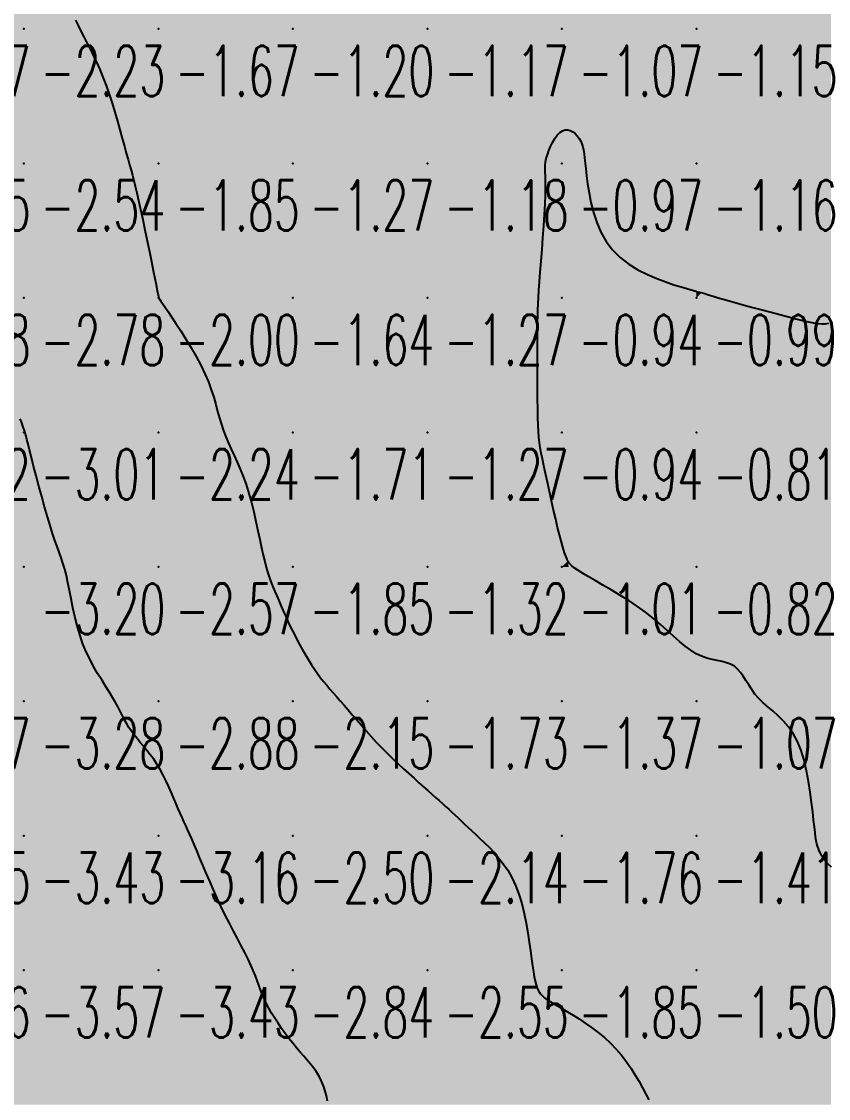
# Model space of a CAD drawing. Header units: millimetres. Extents: x 88261 to 90953, y 390274 to 392322.
# Drawn here: x 90150.1 to 90210.1, y 391707.7 to 391787.8 of the extents above; entities that cross this region are included whole.
import ezdxf
from ezdxf.enums import TextEntityAlignment as Align

# ---------------------------------------------------------------- set-up
doc = ezdxf.new("R2010")
doc.units = ezdxf.units.MM
doc.header["$LTSCALE"] = 25
for name, color, linetype in [('CN_03_00', 7, 'Continuous'), ('COTEAlt', 7, 'Continuous'), ('TN_COLORIAGE', 7, 'Continuous')]:
    doc.layers.add(name, color=color, linetype=linetype)
doc.styles.add('Simplex 1.0', font='Simplex.shx', dxfattribs={"width": 0.99, "height": 2.5})
doc.styles.get("Standard").update_dxf_attribs({"font": 'times.ttf'})

# ---------------------------------------------------------------- blocks, each defined once
blk = doc.blocks.new('COTE')
at = {"color": 0}
blk.add_point((0, 0), dxfattribs=at)
at = {"layer": 'COTEAlt'}
blk.add_attdef('ALT', text='', height=3.75, dxfattribs=at).set_placement((1.25, -1.25), align=Align.TOP_LEFT)

msp = doc.modelspace()

# ---------------------------------------------------------------- linework, layer by layer
at = {"layer": 'CN_03_00', "flags": 128}
for points, elevation in [([(90154.086, 391787.889), (90154.28, 391787.485), (90154.484, 391787.077), (90154.701, 391786.654), (90154.927, 391786.214), (90155.162, 391785.752), (90155.402, 391785.267), (90155.644, 391784.756), (90155.886, 391784.216), (90156.125, 391783.644), (90156.359, 391783.037), (90156.585, 391782.395), (90156.802, 391781.73), (90157.008, 391781.055), (90157.204, 391780.382), (90157.388, 391779.727), (90157.559, 391779.102), (90157.716, 391778.52), (90157.858, 391777.996), (90157.985, 391777.537), (90158.1, 391777.128), (90158.208, 391776.746), (90158.312, 391776.369), (90158.417, 391775.976), (90158.526, 391775.545), (90158.644, 391775.055), (90158.775, 391774.483), (90158.922, 391773.816), (90159.08, 391773.074), (90159.244, 391772.288), (90159.41, 391771.485), (90159.571, 391770.694), (90159.723, 391769.944), (90159.859, 391769.265), (90159.976, 391768.686), (90160.068, 391768.227), (90160.138, 391767.88), (90160.188, 391767.629), (90160.223, 391767.459), (90160.245, 391767.353), (90160.257, 391767.296), (90160.263, 391767.272), (90160.266, 391767.264), (90160.269, 391767.257), (90160.28, 391767.24), (90160.307, 391767.199), (90160.357, 391767.125), (90160.438, 391767.004), (90160.559, 391766.825), (90160.725, 391766.577), (90160.946, 391766.248), (90161.226, 391765.83), (90161.553, 391765.334), (90161.914, 391764.776), (90162.293, 391764.172), (90162.676, 391763.536), (90163.049, 391762.884), (90163.396, 391762.232), (90163.704, 391761.594), (90163.962, 391760.984), (90164.176, 391760.401), (90164.356, 391759.844), (90164.51, 391759.31), (90164.65, 391758.797), (90164.785, 391758.302), (90164.925, 391757.822), (90165.079, 391757.356), (90165.255, 391756.9), (90165.451, 391756.447), (90165.661, 391755.989), (90165.882, 391755.519), (90166.108, 391755.028), (90166.335, 391754.508), (90166.558, 391753.952), (90166.772, 391753.352), (90166.973, 391752.703), (90167.16, 391752.02), (90167.336, 391751.317), (90167.499, 391750.612), (90167.65, 391749.922), (90167.791, 391749.262), (90167.921, 391748.65), (90168.041, 391748.103), (90168.152, 391747.631), (90168.256, 391747.226), (90168.357, 391746.874), (90168.457, 391746.561), (90168.559, 391746.273), (90168.666, 391745.994), (90168.78, 391745.713), (90168.906, 391745.414), (90169.044, 391745.086), (90169.195, 391744.731), (90169.357, 391744.354), (90169.53, 391743.959), (90169.713, 391743.552), (90169.904, 391743.135), (90170.102, 391742.715), (90170.308, 391742.296), (90170.518, 391741.883), (90170.734, 391741.476), (90170.953, 391741.079), (90171.175, 391740.693), (90171.4, 391740.32), (90171.626, 391739.963), (90171.852, 391739.622), (90172.079, 391739.299), (90172.305, 391738.996), (90172.532, 391738.708), (90172.763, 391738.428), (90173, 391738.152), (90173.244, 391737.873), (90173.499, 391737.585), (90173.767, 391737.283), (90174.049, 391736.961), (90174.348, 391736.614), (90174.663, 391736.244), (90174.993, 391735.857), (90175.338, 391735.457), (90175.696, 391735.046), (90176.067, 391734.63), (90176.449, 391734.212), (90176.843, 391733.796), (90177.246, 391733.387), (90177.655, 391732.987), (90178.064, 391732.598), (90178.47, 391732.221), (90178.867, 391731.859), (90179.252, 391731.515), (90179.619, 391731.189), (90179.963, 391730.885), (90180.283, 391730.604), (90180.579, 391730.342), (90180.855, 391730.097), (90181.115, 391729.865), (90181.362, 391729.644), (90181.6, 391729.429), (90181.831, 391729.217), (90182.061, 391729.006), (90182.291, 391728.792), (90182.525, 391728.572), (90182.765, 391728.346), (90183.014, 391728.11), (90183.275, 391727.862), (90183.55, 391727.602), (90183.842, 391727.326), (90184.153, 391727.032), (90184.485, 391726.719), (90184.832, 391726.381), (90185.186, 391726.013), (90185.54, 391725.61), (90185.886, 391725.166), (90186.218, 391724.678), (90186.527, 391724.138), (90186.806, 391723.543), (90187.049, 391722.89), (90187.258, 391722.194), (90187.437, 391721.472), (90187.589, 391720.741), (90187.718, 391720.02), (90187.826, 391719.325), (90187.917, 391718.674), (90187.995, 391718.085), (90188.064, 391717.571), (90188.127, 391717.128), (90188.189, 391716.748), (90188.254, 391716.424), (90188.327, 391716.148), (90188.411, 391715.91), (90188.513, 391715.705), (90188.635, 391715.523), (90188.782, 391715.357), (90188.957, 391715.2), (90189.16, 391715.048), (90189.393, 391714.895), (90189.659, 391714.733), (90189.959, 391714.559), (90190.295, 391714.366), (90190.668, 391714.148), (90191.079, 391713.9), (90191.52, 391713.623), (90191.983, 391713.317), (90192.457, 391712.983), (90192.934, 391712.621), (90193.405, 391712.233), (90193.86, 391711.818), (90194.291, 391711.379), (90194.69, 391710.915), (90195.058, 391710.435), (90195.396, 391709.945), (90195.706, 391709.451), (90195.99, 391708.962), (90196.25, 391708.485), (90196.487, 391708.027), (90196.705, 391707.594)], -2), ([(90210.291, 391724.917), (90210.05, 391725.141), (90209.854, 391725.357), (90209.696, 391725.564), (90209.57, 391725.761), (90209.469, 391725.947), (90209.388, 391726.123), (90209.319, 391726.29), (90209.26, 391726.461), (90209.209, 391726.65), (90209.161, 391726.874), (90209.116, 391727.146), (90209.069, 391727.484), (90209.019, 391727.901), (90208.962, 391728.412), (90208.896, 391729.027), (90208.816, 391729.726), (90208.716, 391730.484), (90208.593, 391731.276), (90208.441, 391732.074), (90208.256, 391732.855), (90208.031, 391733.593), (90207.763, 391734.261), (90207.449, 391734.841), (90207.099, 391735.34), (90206.723, 391735.773), (90206.335, 391736.155), (90205.945, 391736.498), (90205.566, 391736.818), (90205.208, 391737.128), (90204.885, 391737.444), (90204.604, 391737.775), (90204.359, 391738.115), (90204.139, 391738.457), (90203.935, 391738.789), (90203.736, 391739.103), (90203.532, 391739.389), (90203.314, 391739.639), (90203.071, 391739.843), (90202.795, 391739.995), (90202.488, 391740.106), (90202.154, 391740.193), (90201.798, 391740.269), (90201.424, 391740.351), (90201.036, 391740.454), (90200.638, 391740.592), (90200.234, 391740.782), (90199.828, 391741.033), (90199.414, 391741.341), (90198.988, 391741.697), (90198.544, 391742.091), (90198.076, 391742.513), (90197.579, 391742.954), (90197.047, 391743.405), (90196.475, 391743.856), (90195.861, 391744.298), (90195.219, 391744.727), (90194.566, 391745.138), (90193.921, 391745.526), (90193.302, 391745.888), (90192.726, 391746.219), (90192.211, 391746.515), (90191.776, 391746.771), (90191.431, 391746.984), (90191.171, 391747.16), (90190.982, 391747.305), (90190.851, 391747.425), (90190.764, 391747.526), (90190.71, 391747.614), (90190.674, 391747.697), (90190.645, 391747.779), (90190.61, 391747.869), (90190.568, 391747.977), (90190.515, 391748.114), (90190.452, 391748.291), (90190.377, 391748.52), (90190.289, 391748.812), (90190.186, 391749.178), (90190.067, 391749.629), (90189.932, 391750.172), (90189.785, 391750.788), (90189.631, 391751.456), (90189.473, 391752.152), (90189.316, 391752.853), (90189.166, 391753.536), (90189.027, 391754.179), (90188.903, 391754.759), (90188.798, 391755.26), (90188.711, 391755.698), (90188.641, 391756.098), (90188.584, 391756.482), (90188.54, 391756.875), (90188.507, 391757.3), (90188.481, 391757.781), (90188.462, 391758.342), (90188.448, 391758.998), (90188.437, 391759.732), (90188.431, 391760.519), (90188.427, 391761.333), (90188.425, 391762.149), (90188.425, 391762.942), (90188.427, 391763.686), (90188.43, 391764.357), (90188.434, 391764.937), (90188.439, 391765.444), (90188.448, 391765.904), (90188.461, 391766.344), (90188.48, 391766.791), (90188.506, 391767.27), (90188.541, 391767.808), (90188.585, 391768.432), (90188.641, 391769.158), (90188.703, 391769.966), (90188.77, 391770.827), (90188.836, 391771.712), (90188.898, 391772.59), (90188.952, 391773.432), (90188.995, 391774.209), (90189.023, 391774.892), (90189.033, 391775.458), (90189.03, 391775.919), (90189.021, 391776.296), (90189.011, 391776.609), (90189.006, 391776.876), (90189.014, 391777.118), (90189.039, 391777.355), (90189.089, 391777.607), (90189.167, 391777.887), (90189.273, 391778.188), (90189.402, 391778.497), (90189.551, 391778.799), (90189.717, 391779.08), (90189.896, 391779.329), (90190.086, 391779.53), (90190.282, 391779.67), (90190.48, 391779.739), (90190.679, 391779.743), (90190.872, 391779.69), (90191.058, 391779.59), (90191.232, 391779.452), (90191.39, 391779.285), (90191.529, 391779.097), (90191.645, 391778.898), (90191.735, 391778.693), (90191.805, 391778.476), (90191.858, 391778.236), (90191.902, 391777.961), (90191.94, 391777.642), (90191.98, 391777.267), (90192.026, 391776.826), (90192.084, 391776.309), (90192.161, 391775.71), (90192.264, 391775.044), (90192.405, 391774.332), (90192.593, 391773.595), (90192.838, 391772.852), (90193.15, 391772.126), (90193.539, 391771.436), (90194.014, 391770.803), (90194.58, 391770.243), (90195.217, 391769.755), (90195.9, 391769.335), (90196.603, 391768.976), (90197.3, 391768.674), (90197.967, 391768.423), (90198.577, 391768.218), (90199.106, 391768.054), (90199.534, 391767.925), (90199.87, 391767.827), (90200.128, 391767.754), (90200.324, 391767.7), (90200.471, 391767.662), (90200.584, 391767.633), (90200.679, 391767.609), (90200.77, 391767.583), (90200.87, 391767.553), (90200.991, 391767.515), (90201.142, 391767.466), (90201.333, 391767.407), (90201.573, 391767.333), (90201.872, 391767.244), (90202.24, 391767.138), (90202.686, 391767.012), (90203.216, 391766.867), (90203.813, 391766.705), (90204.457, 391766.532), (90205.127, 391766.354), (90205.802, 391766.175), (90206.462, 391766.001), (90207.086, 391765.837), (90207.652, 391765.688), (90208.147, 391765.559), (90208.574, 391765.454), (90208.946, 391765.374), (90209.273, 391765.323), (90209.566, 391765.303), (90209.835, 391765.317), (90210.092, 391765.367)], -1), ([(90172.828, 391707.513), (90172.737, 391707.903), (90172.644, 391708.254), (90172.544, 391708.575), (90172.432, 391708.874), (90172.302, 391709.157), (90172.15, 391709.432), (90171.972, 391709.707), (90171.77, 391709.983), (90171.547, 391710.265), (90171.307, 391710.553), (90171.052, 391710.85), (90170.786, 391711.158), (90170.513, 391711.479), (90170.235, 391711.816), (90169.955, 391712.17), (90169.678, 391712.538), (90169.407, 391712.914), (90169.146, 391713.296), (90168.898, 391713.678), (90168.666, 391714.057), (90168.456, 391714.428), (90168.269, 391714.786), (90168.109, 391715.13), (90167.969, 391715.463), (90167.841, 391715.794), (90167.718, 391716.127), (90167.592, 391716.47), (90167.455, 391716.83), (90167.301, 391717.212), (90167.12, 391717.624), (90166.908, 391718.07), (90166.667, 391718.549), (90166.403, 391719.059), (90166.121, 391719.596), (90165.826, 391720.158), (90165.523, 391720.741), (90165.217, 391721.343), (90164.914, 391721.961), (90164.619, 391722.591), (90164.333, 391723.225), (90164.057, 391723.854), (90163.795, 391724.469), (90163.546, 391725.06), (90163.313, 391725.619), (90163.098, 391726.136), (90162.902, 391726.603), (90162.725, 391727.014), (90162.565, 391727.378), (90162.417, 391727.706), (90162.278, 391728.012), (90162.143, 391728.306), (90162.008, 391728.602), (90161.869, 391728.912), (90161.722, 391729.248), (90161.564, 391729.618), (90161.394, 391730.018), (90161.213, 391730.439), (90161.02, 391730.873), (90160.816, 391731.31), (90160.601, 391731.742), (90160.375, 391732.162), (90160.139, 391732.559), (90159.894, 391732.928), (90159.642, 391733.271), (90159.388, 391733.592), (90159.136, 391733.895), (90158.891, 391734.184), (90158.657, 391734.463), (90158.437, 391734.736), (90158.236, 391735.008), (90158.056, 391735.282), (90157.891, 391735.561), (90157.736, 391735.85), (90157.582, 391736.15), (90157.423, 391736.465), (90157.252, 391736.798), (90157.061, 391737.152), (90156.843, 391737.53), (90156.593, 391737.935), (90156.319, 391738.368), (90156.027, 391738.829), (90155.727, 391739.318), (90155.427, 391739.837), (90155.135, 391740.386), (90154.86, 391740.965), (90154.61, 391741.574), (90154.391, 391742.213), (90154.202, 391742.871), (90154.036, 391743.538), (90153.89, 391744.201), (90153.758, 391744.849), (90153.635, 391745.471), (90153.518, 391746.055), (90153.4, 391746.589), (90153.278, 391747.067), (90153.15, 391747.504), (90153.015, 391747.917), (90152.872, 391748.327), (90152.719, 391748.751), (90152.556, 391749.209), (90152.381, 391749.72), (90152.192, 391750.303), (90151.991, 391750.969), (90151.781, 391751.699), (90151.568, 391752.466), (90151.359, 391753.244), (90151.157, 391754.007), (90150.97, 391754.727), (90150.803, 391755.377), (90150.661, 391755.932), (90150.549, 391756.371), (90150.464, 391756.703), (90150.402, 391756.944), (90150.36, 391757.109), (90150.332, 391757.214), (90150.316, 391757.274), (90150.308, 391757.306), (90150.302, 391757.324), (90150.296, 391757.344), (90150.285, 391757.379), (90150.262, 391757.443), (90150.224, 391757.548), (90150.166, 391757.709), (90150.083, 391757.938), (90149.968, 391758.248)], -3)]:
    msp.add_lwpolyline(points, dxfattribs=dict(at, elevation=elevation))
at = {"layer": 'TN_COLORIAGE', "color": 111}
for points in [[(90140.249, 391787.239, -2.092), (90150.249, 391787.239, -2.092), (90150.249, 391797.239, -2.092)], [(90140.249, 391797.239, -2.092), (90140.249, 391787.239, -2.092), (90150.249, 391797.239, -2.092)], [(90150.249, 391787.239, -2), (90153.077, 391790.067, -2), (90150.249, 391797.239, -2), (90151.618, 391797.239, -2)], [(90153.077, 391790.067, -2.229), (90154.346, 391787.239, -2.229), (90150.249, 391787.239, -2.229)], [(90140.249, 391777.239, -2.229), (90150.249, 391777.239, -2.229), (90150.249, 391787.239, -2.229)], [(90140.249, 391787.239, -2.229), (90140.249, 391777.239, -2.229), (90150.249, 391787.239, -2.229)], [(90150.249, 391777.239, -2), (90156.445, 391783.436, -2), (90150.249, 391787.239, -2), (90154.346, 391787.239, -2)], [(90156.445, 391783.436, -2.539), (90158.027, 391777.239, -2.539), (90150.249, 391777.239, -2.539)], [(90140.249, 391775.23, -2.539), (90143.099, 391770.09, -2.539), (90140.249, 391777.239, -2.539), (90150.249, 391777.239, -2.539)], [(90144.757, 391767.239, -2.539), (90143.099, 391770.09, -2.539), (90150.249, 391767.239, -2.539), (90150.249, 391777.239, -2.539)], [(90150.249, 391767.239, -2), (90158.594, 391775.585, -2), (90150.249, 391777.239, -2), (90158.027, 391777.239, -2)], [(90150.249, 391767.239, -2), (90158.594, 391775.585, -2), (90160.249, 391767.239, -2), (90160.249, 391767.318, -2)], [(90144.757, 391767.239, -2.776), (90147.609, 391764.6, -2.776), (90150.249, 391767.239, -2.776)], [(90150.249, 391757.504, -2.776), (90147.609, 391764.6, -2.776), (90150.249, 391767.239, -2.776)], [(90150.249, 391757.504, -2.001), (90150.309, 391757.3, -2.001), (90150.249, 391767.239, -2.001), (90160.249, 391767.239, -2.001)], [(90150.328, 391757.239, -2.001), (90150.309, 391757.3, -2.001), (90160.249, 391757.239, -2.001), (90160.249, 391767.239, -2.001)], [(90160.266, 391767.256, -2.001), (90160.249, 391767.318, -2.001), (90160.249, 391767.239, -2.001)], [(90160.266, 391767.256, -2.001), (90160.283, 391767.239, -2.001), (90160.249, 391767.239, -2.001)], [(90160.249, 391757.239, -2), (90164.281, 391761.272, -2), (90160.249, 391767.239, -2), (90160.283, 391767.239, -2)], [(90164.281, 391761.272, -2.241), (90164.819, 391757.239, -2.241), (90160.249, 391757.239, -2.241)], [(90150.328, 391757.239, -2.241), (90152.344, 391749.334, -2.241), (90160.249, 391757.239, -2.241)], [(90153.451, 391747.239, -2.241), (90152.344, 391749.334, -2.241), (90160.249, 391747.239, -2.241), (90160.249, 391757.239, -2.241)], [(90160.249, 391747.239, -2), (90166.917, 391753.908, -2), (90160.249, 391757.239, -2), (90164.819, 391757.239, -2)], [(90166.917, 391753.908, -2.573), (90168.142, 391747.239, -2.573), (90160.249, 391747.239, -2.573)], [(90153.451, 391747.239, -2.573), (90154.251, 391741.241, -2.573), (90160.249, 391747.239, -2.573)], [(90157.204, 391737.239, -2.573), (90154.251, 391741.241, -2.573), (90160.249, 391737.239, -2.573), (90160.249, 391747.239, -2.573)], [(90160.249, 391737.239, -2), (90168.761, 391745.752, -2), (90160.249, 391747.239, -2), (90168.142, 391747.239, -2)], [(90160.249, 391737.239, -2), (90168.761, 391745.752, -2), (90170.249, 391737.239, -2), (90170.249, 391742.237, -2)], [(90172.089, 391739.08, -2.153), (90170.249, 391742.237, -2.153), (90170.249, 391737.239, -2.153)], [(90172.089, 391739.08, -2.153), (90173.868, 391737.239, -2.153), (90170.249, 391737.239, -2.153)], [(90157.204, 391737.239, -2.875), (90157.99, 391734.981, -2.875), (90160.249, 391737.239, -2.875)], [(90160.249, 391732.883, -2.875), (90157.99, 391734.981, -2.875), (90160.249, 391737.239, -2.875)], [(90160.249, 391732.883, -2.153), (90161.851, 391728.841, -2.153), (90160.249, 391737.239, -2.153), (90170.249, 391737.239, -2.153)], [(90162.682, 391727.239, -2.153), (90161.851, 391728.841, -2.153), (90170.249, 391727.239, -2.153), (90170.249, 391737.239, -2.153)], [(90170.249, 391727.239, -2), (90176.735, 391733.726, -2), (90170.249, 391737.239, -2), (90173.868, 391737.239, -2)], [(90170.249, 391727.239, -2), (90176.735, 391733.726, -2), (90180.249, 391727.239, -2), (90180.249, 391730.636, -2)], [(90182.05, 391729.04, -2.139), (90180.249, 391730.636, -2.139), (90180.249, 391727.239, -2.139)], [(90182.05, 391729.04, -2.139), (90183.917, 391727.239, -2.139), (90180.249, 391727.239, -2.139)], [(90162.682, 391727.239, -2.497), (90164.831, 391721.822, -2.497), (90170.249, 391727.239, -2.497)], [(90167.479, 391717.239, -2.497), (90164.831, 391721.822, -2.497), (90170.249, 391717.239, -2.497), (90170.249, 391727.239, -2.497)], [(90170.249, 391727.239, -2.139), (90170.249, 391717.239, -2.139), (90180.249, 391727.239, -2.139)], [(90170.249, 391717.239, -2.139), (90180.249, 391717.239, -2.139), (90180.249, 391727.239, -2.139)], [(90180.249, 391717.239, -2), (90187.204, 391724.195, -2), (90180.249, 391727.239, -2), (90183.917, 391727.239, -2)], [(90187.204, 391724.195, -2.547), (90188.101, 391717.239, -2.547), (90180.249, 391717.239, -2.547)], [(90167.479, 391717.239, -2.837), (90167.972, 391714.963, -2.837), (90170.249, 391717.239, -2.837)], [(90170.249, 391711.626, -2.837), (90167.972, 391714.963, -2.837), (90170.249, 391717.239, -2.837)], [(90170.249, 391711.626, -2.547), (90172.441, 391709.432, -2.547), (90170.249, 391717.239, -2.547), (90180.249, 391717.239, -2.547)], [(90172.886, 391707.239, -2.547), (90172.441, 391709.432, -2.547), (90180.249, 391707.239, -2.547), (90180.249, 391717.239, -2.547)], [(90180.249, 391707.239, -2), (90188.365, 391715.356, -2), (90180.249, 391717.239, -2), (90188.101, 391717.239, -2)], [(90180.249, 391707.239, -2), (90188.365, 391715.356, -2), (90190.249, 391707.239, -2), (90190.249, 391714.473, -2)], [(90194.649, 391711.64, -2.391), (90190.249, 391714.473, -2.391), (90190.249, 391707.239, -2.391)], [(90194.649, 391711.64, -2.391), (90196.901, 391707.239, -2.391), (90190.249, 391707.239, -2.391)]]:
    msp.add_solid(points, dxfattribs=at)
at = {"layer": 'TN_COLORIAGE', "color": 101}
for points in [[(90154.346, 391787.239, -1.418), (90153.077, 391790.067, -1.418), (90160.249, 391787.239, -1.418), (90160.249, 391797.239, -1.418)], [(90160.249, 391787.239, -1.147), (90170.249, 391787.239, -1.147), (90170.249, 391797.239, -1.147)], [(90160.249, 391797.239, -1.147), (90160.249, 391787.239, -1.147), (90170.249, 391797.239, -1.147)], [(90170.249, 391787.239, -1.16), (90180.249, 391787.239, -1.16), (90180.249, 391797.239, -1.16)], [(90170.249, 391797.239, -1.16), (90170.249, 391787.239, -1.16), (90180.249, 391797.239, -1.16)], [(90180.249, 391787.239, -1.136), (90190.249, 391787.239, -1.136), (90190.249, 391797.239, -1.136)], [(90180.249, 391797.239, -1.136), (90180.249, 391787.239, -1.136), (90190.249, 391797.239, -1.136)], [(90190.249, 391787.239, -1.186), (90200.249, 391787.239, -1.186), (90200.249, 391797.239, -1.186)], [(90190.249, 391797.239, -1.186), (90190.249, 391787.239, -1.186), (90200.249, 391797.239, -1.186)], [(90200.249, 391797.239, -1), (90207.163, 391797.239, -1), (90200.249, 391787.239, -1), (90206.736, 391793.726, -1)], [(90200.249, 391787.239, -1), (90206.736, 391793.726, -1), (90210.249, 391787.239, -1), (90210.249, 391792.001, -1)], [(90154.346, 391787.239, -1.669), (90156.445, 391783.436, -1.669), (90160.249, 391787.239, -1.669)], [(90158.027, 391777.239, -1.669), (90156.445, 391783.436, -1.669), (90160.249, 391777.239, -1.669), (90160.249, 391787.239, -1.669)], [(90160.249, 391777.239, -1.203), (90170.249, 391777.239, -1.203), (90170.249, 391787.239, -1.203)], [(90160.249, 391787.239, -1.203), (90160.249, 391777.239, -1.203), (90170.249, 391787.239, -1.203)], [(90170.249, 391777.239, -1.169), (90180.249, 391777.239, -1.169), (90180.249, 391787.239, -1.169)], [(90170.249, 391787.239, -1.169), (90170.249, 391777.239, -1.169), (90180.249, 391787.239, -1.169)], [(90180.249, 391787.239, -1.065), (90180.249, 391777.239, -1.065), (90190.249, 391787.239, -1.065)], [(90180.249, 391777.239, -1), (90188.764, 391777.239, -1), (90190.249, 391787.239, -1), (90190.249, 391780.465, -1)], [(90200.249, 391787.239, -1), (90191.93, 391778.921, -1), (90190.249, 391787.239, -1), (90190.249, 391780.465, -1)], [(90200.249, 391777.239, -1), (90191.898, 391777.239, -1), (90200.249, 391787.239, -1), (90191.93, 391778.921, -1)], [(90200.249, 391787.239, -1.076), (90200.249, 391777.239, -1.076), (90210.249, 391787.239, -1.076)], [(90200.249, 391777.239, -1.076), (90210.249, 391777.239, -1.076), (90210.249, 391787.239, -1.076)], [(90158.027, 391777.239, -1.846), (90158.594, 391775.585, -1.846), (90160.249, 391777.239, -1.846)], [(90160.249, 391767.318, -1.846), (90158.594, 391775.585, -1.846), (90160.249, 391777.239, -1.846)], [(90160.249, 391767.318, -1.27), (90160.266, 391767.256, -1.27), (90160.249, 391777.239, -1.27), (90170.249, 391777.239, -1.27)], [(90160.283, 391767.239, -1.27), (90160.266, 391767.256, -1.27), (90170.249, 391767.239, -1.27), (90170.249, 391777.239, -1.27)], [(90170.249, 391777.239, -1.178), (90170.249, 391767.239, -1.178), (90180.249, 391777.239, -1.178)], [(90170.249, 391767.239, -1.178), (90180.249, 391767.239, -1.178), (90180.249, 391777.239, -1.178)], [(90180.249, 391767.239, -1), (90189.227, 391776.218, -1), (90180.249, 391777.239, -1), (90188.764, 391777.239, -1)], [(90192.985, 391769.976, -1.157), (90191.898, 391777.239, -1.157), (90200.249, 391777.239, -1.157)], [(90192.985, 391769.976, -1.157), (90200.249, 391767.676, -1.157), (90200.249, 391777.239, -1.157)], [(90210.249, 391777.239, -1), (90200.656, 391767.646, -1), (90200.249, 391777.239, -1), (90200.249, 391767.676, -1)], [(90210.249, 391777.239, -1), (90200.656, 391767.646, -1), (90210.249, 391767.239, -1), (90201.746, 391767.239, -1)], [(90188.465, 391767.239, -1.273), (90189.227, 391776.218, -1.273), (90180.249, 391767.239, -1.273)], [(90160.283, 391767.239, -1.643), (90164.281, 391761.272, -1.643), (90170.249, 391767.239, -1.643)], [(90164.819, 391757.239, -1.643), (90164.281, 391761.272, -1.643), (90170.249, 391757.239, -1.643), (90170.249, 391767.239, -1.643)], [(90170.249, 391757.239, -1.273), (90180.249, 391757.239, -1.273), (90180.249, 391767.239, -1.273)], [(90170.249, 391767.239, -1.273), (90170.249, 391757.239, -1.273), (90180.249, 391767.239, -1.273)], [(90180.249, 391767.239, -1), (90188.465, 391767.239, -1), (90180.249, 391757.239, -1), (90188.425, 391765.416, -1)], [(90208.48, 391765.47, -1.041), (90201.746, 391767.239, -1.041), (90210.249, 391767.239, -1.041)], [(90208.48, 391765.47, -1.041), (90210.249, 391765.008, -1.041), (90210.249, 391767.239, -1.041)], [(90188.415, 391757.239, -1.265), (90188.425, 391765.416, -1.265), (90180.249, 391757.239, -1.265)], [(90164.819, 391757.239, -1.714), (90166.917, 391753.908, -1.714), (90170.249, 391757.239, -1.714)], [(90168.142, 391747.239, -1.714), (90166.917, 391753.908, -1.714), (90170.249, 391747.239, -1.714), (90170.249, 391757.239, -1.714)], [(90170.249, 391757.239, -1.265), (90170.249, 391747.239, -1.265), (90180.249, 391757.239, -1.265)], [(90170.249, 391747.239, -1.265), (90180.249, 391747.239, -1.265), (90180.249, 391757.239, -1.265)], [(90180.249, 391747.239, -1), (90188.688, 391755.679, -1), (90180.249, 391757.239, -1), (90188.415, 391757.239, -1)], [(90180.249, 391747.239, -1), (90188.688, 391755.679, -1), (90190.249, 391747.239, -1), (90190.249, 391748.597, -1)], [(90190.72, 391747.71, -1.009), (90190.249, 391748.597, -1.009), (90190.249, 391747.239, -1.009)], [(90190.72, 391747.71, -1.009), (90190.742, 391747.239, -1.009), (90190.249, 391747.239, -1.009)], [(90168.142, 391747.239, -1.847), (90168.761, 391745.752, -1.847), (90170.249, 391747.239, -1.847)], [(90170.249, 391742.237, -1.847), (90168.761, 391745.752, -1.847), (90170.249, 391747.239, -1.847)], [(90170.249, 391742.237, -1.322), (90172.089, 391739.08, -1.322), (90170.249, 391747.239, -1.322), (90180.249, 391747.239, -1.322)], [(90173.868, 391737.239, -1.322), (90172.089, 391739.08, -1.322), (90180.249, 391737.239, -1.322), (90180.249, 391747.239, -1.322)], [(90180.249, 391747.239, -1.009), (90180.249, 391737.239, -1.009), (90190.249, 391747.239, -1.009)], [(90180.249, 391737.239, -1.009), (90190.249, 391737.239, -1.009), (90190.249, 391747.239, -1.009)], [(90190.249, 391737.239, -1), (90196.965, 391743.955, -1), (90190.249, 391747.239, -1), (90190.742, 391747.239, -1)], [(90190.249, 391737.239, -1), (90196.965, 391743.955, -1), (90200.249, 391737.239, -1), (90200.249, 391740.075, -1)], [(90200.249, 391740.075, -1.071), (90203.445, 391740.435, -1.071), (90200.249, 391737.239, -1.071)], [(90203.445, 391740.435, -1.071), (90204.396, 391737.239, -1.071), (90200.249, 391737.239, -1.071)], [(90173.868, 391737.239, -1.731), (90176.735, 391733.726, -1.731), (90180.249, 391737.239, -1.731)], [(90180.249, 391730.636, -1.731), (90176.735, 391733.726, -1.731), (90180.249, 391737.239, -1.731)], [(90180.249, 391730.636, -1.369), (90182.05, 391729.04, -1.369), (90180.249, 391737.239, -1.369), (90190.249, 391737.239, -1.369)], [(90183.917, 391727.239, -1.369), (90182.05, 391729.04, -1.369), (90190.249, 391727.239, -1.369), (90190.249, 391737.239, -1.369)], [(90190.249, 391737.239, -1.071), (90190.249, 391727.239, -1.071), (90200.249, 391737.239, -1.071)], [(90190.249, 391727.239, -1.071), (90200.249, 391727.239, -1.071), (90200.249, 391737.239, -1.071)], [(90200.249, 391727.239, -1), (90208.281, 391735.271, -1), (90200.249, 391737.239, -1), (90204.396, 391737.239, -1)], [(90208.281, 391735.271, -1.411), (90209.06, 391727.239, -1.411), (90200.249, 391727.239, -1.411)], [(90183.917, 391727.239, -1.761), (90187.204, 391724.195, -1.761), (90190.249, 391727.239, -1.761)], [(90188.101, 391717.239, -1.761), (90187.204, 391724.195, -1.761), (90190.249, 391717.239, -1.761), (90190.249, 391727.239, -1.761)], [(90190.249, 391727.239, -1.411), (90190.249, 391717.239, -1.411), (90200.249, 391727.239, -1.411)], [(90190.249, 391717.239, -1.411), (90200.249, 391717.239, -1.411), (90200.249, 391727.239, -1.411)], [(90200.249, 391717.239, -1), (90209.254, 391726.245, -1), (90200.249, 391727.239, -1), (90209.06, 391727.239, -1)], [(90200.249, 391717.239, -1), (90209.254, 391726.245, -1), (90210.249, 391717.239, -1), (90210.249, 391724.519, -1)], [(90188.101, 391717.239, -1.85), (90188.365, 391715.356, -1.85), (90190.249, 391717.239, -1.85)], [(90190.249, 391714.473, -1.85), (90188.365, 391715.356, -1.85), (90190.249, 391717.239, -1.85)], [(90190.249, 391714.473, -1.502), (90194.649, 391711.64, -1.502), (90190.249, 391717.239, -1.502), (90200.249, 391717.239, -1.502)], [(90196.901, 391707.239, -1.502), (90194.649, 391711.64, -1.502), (90200.249, 391707.239, -1.502), (90200.249, 391717.239, -1.502)], [(90200.249, 391707.239, -1.148), (90210.249, 391707.239, -1.148), (90210.249, 391717.239, -1.148)], [(90200.249, 391717.239, -1.148), (90200.249, 391707.239, -1.148), (90210.249, 391717.239, -1.148)]]:
    msp.add_solid(points, dxfattribs=at)
at = {"layer": 'TN_COLORIAGE', "color": 91}
for points in [[(90190.249, 391780.465, -0.969), (90188.764, 391777.239, -0.969), (90190.249, 391777.239, -0.969)], [(90190.249, 391780.465, -0.969), (90191.93, 391778.921, -0.969), (90190.249, 391777.239, -0.969)], [(90191.93, 391778.921, -0.969), (90191.898, 391777.239, -0.969), (90190.249, 391777.239, -0.969)], [(90189.227, 391776.218, -0.941), (90188.465, 391767.239, -0.941), (90190.249, 391777.239, -0.941), (90190.249, 391767.239, -0.941)], [(90188.764, 391777.239, -0.969), (90189.227, 391776.218, -0.969), (90190.249, 391777.239, -0.969)], [(90191.898, 391777.239, -0.941), (90192.985, 391769.976, -0.941), (90190.249, 391777.239, -0.941), (90190.249, 391767.239, -0.941)], [(90200.249, 391767.676, -0.941), (90192.985, 391769.976, -0.941), (90200.249, 391767.239, -0.941), (90190.249, 391767.239, -0.941)], [(90200.249, 391767.676, -0.993), (90200.656, 391767.646, -0.993), (90200.249, 391767.239, -0.993)], [(90188.425, 391765.416, -0.94), (90188.415, 391757.239, -0.94), (90190.249, 391767.239, -0.94), (90190.249, 391757.239, -0.94)], [(90188.425, 391765.416, -0.941), (90188.465, 391767.239, -0.941), (90190.249, 391767.239, -0.941)], [(90190.249, 391767.239, -0.993), (90190.249, 391757.239, -0.993), (90200.249, 391767.239, -0.993)], [(90190.249, 391757.239, -0.993), (90200.249, 391757.239, -0.993), (90200.249, 391767.239, -0.993)], [(90201.746, 391767.239, -0.993), (90200.656, 391767.646, -0.993), (90200.249, 391767.239, -0.993)], [(90201.746, 391767.239, -0.811), (90208.48, 391765.47, -0.811), (90200.249, 391767.239, -0.811), (90200.249, 391757.239, -0.811)], [(90210.249, 391765.008, -0.811), (90208.48, 391765.47, -0.811), (90210.249, 391757.239, -0.811), (90200.249, 391757.239, -0.811)], [(90188.415, 391757.239, -0.94), (90188.688, 391755.679, -0.94), (90190.249, 391757.239, -0.94)], [(90190.249, 391748.597, -0.94), (90188.688, 391755.679, -0.94), (90190.249, 391757.239, -0.94)], [(90190.249, 391748.597, -0.811), (90190.72, 391747.71, -0.811), (90190.249, 391757.239, -0.811), (90200.249, 391757.239, -0.811)], [(90190.742, 391747.239, -0.811), (90190.72, 391747.71, -0.811), (90200.249, 391747.239, -0.811), (90200.249, 391757.239, -0.811)], [(90200.249, 391757.239, -0.858), (90200.249, 391747.239, -0.858), (90210.249, 391757.239, -0.858)], [(90200.249, 391747.239, -0.858), (90210.249, 391747.239, -0.858), (90210.249, 391757.239, -0.858)], [(90190.742, 391747.239, -0.82), (90196.965, 391743.955, -0.82), (90200.249, 391747.239, -0.82)], [(90200.249, 391740.075, -0.82), (90196.965, 391743.955, -0.82), (90200.249, 391747.239, -0.82)], [(90203.445, 391740.435, -0.82), (90200.249, 391740.075, -0.82), (90210.249, 391747.239, -0.82), (90200.249, 391747.239, -0.82)], [(90204.396, 391737.239, -0.848), (90203.445, 391740.435, -0.848), (90210.249, 391737.239, -0.848), (90210.249, 391747.239, -0.848)], [(90204.396, 391737.239, -0.899), (90208.281, 391735.271, -0.899), (90210.249, 391737.239, -0.899)], [(90209.06, 391727.239, -0.899), (90208.281, 391735.271, -0.899), (90210.249, 391727.239, -0.899), (90210.249, 391737.239, -0.899)], [(90209.06, 391727.239, -0.945), (90209.254, 391726.245, -0.945), (90210.249, 391727.239, -0.945)], [(90210.249, 391724.519, -0.945), (90209.254, 391726.245, -0.945), (90210.249, 391727.239, -0.945)]]:
    msp.add_solid(points, dxfattribs=at)
at = {"layer": 'TN_COLORIAGE', "color": 121}
for points in [[(90140.249, 391757.239, -3), (90147.609, 391764.6, -3), (90150.249, 391757.239, -3), (90150.249, 391757.504, -3)], [(90150.309, 391757.3, -3.006), (90150.249, 391757.504, -3.006), (90150.249, 391757.239, -3.006)], [(90150.309, 391757.3, -3.006), (90150.328, 391757.239, -3.006), (90150.249, 391757.239, -3.006)], [(90140.249, 391757.239, -3.006), (90140.249, 391747.239, -3.006), (90150.249, 391757.239, -3.006)], [(90140.249, 391747.239, -3.006), (90150.249, 391747.239, -3.006), (90150.249, 391757.239, -3.006)], [(90150.249, 391747.239, -3), (90152.344, 391749.334, -3), (90150.249, 391757.239, -3), (90150.328, 391757.239, -3)], [(90152.344, 391749.334, -3.201), (90153.451, 391747.239, -3.201), (90150.249, 391747.239, -3.201)], [(90140.249, 391747.239, -3.201), (90140.249, 391737.239, -3.201), (90150.249, 391747.239, -3.201)], [(90140.249, 391737.239, -3.201), (90150.249, 391737.239, -3.201), (90150.249, 391747.239, -3.201)], [(90150.249, 391737.239, -3), (90154.251, 391741.241, -3), (90150.249, 391747.239, -3), (90153.451, 391747.239, -3)], [(90154.251, 391741.241, -3.285), (90157.204, 391737.239, -3.285), (90150.249, 391737.239, -3.285)], [(90140.249, 391737.239, -3.285), (90140.249, 391727.239, -3.285), (90150.249, 391737.239, -3.285)], [(90140.249, 391727.239, -3.285), (90150.249, 391727.239, -3.285), (90150.249, 391737.239, -3.285)], [(90150.249, 391727.239, -3), (90157.99, 391734.981, -3), (90150.249, 391737.239, -3), (90157.204, 391737.239, -3)], [(90150.249, 391727.239, -3), (90157.99, 391734.981, -3), (90160.249, 391727.239, -3), (90160.249, 391732.883, -3)], [(90161.851, 391728.841, -3.162), (90160.249, 391732.883, -3.162), (90160.249, 391727.239, -3.162)], [(90161.851, 391728.841, -3.162), (90162.682, 391727.239, -3.162), (90160.249, 391727.239, -3.162)], [(90140.249, 391727.239, -3.427), (90140.249, 391717.239, -3.427), (90150.249, 391727.239, -3.427)], [(90140.249, 391717.239, -3.427), (90150.249, 391717.239, -3.427), (90150.249, 391727.239, -3.427)], [(90150.249, 391727.239, -3.162), (90150.249, 391717.239, -3.162), (90160.249, 391727.239, -3.162)], [(90150.249, 391717.239, -3.162), (90160.249, 391717.239, -3.162), (90160.249, 391727.239, -3.162)], [(90160.249, 391717.239, -3), (90164.831, 391721.822, -3), (90160.249, 391727.239, -3), (90162.682, 391727.239, -3)], [(90164.831, 391721.822, -3.425), (90167.479, 391717.239, -3.425), (90160.249, 391717.239, -3.425)], [(90150.249, 391717.239, -3), (90141.183, 391708.174, -3), (90140.249, 391717.239, -3), (90140.249, 391708.636, -3)], [(90150.249, 391717.239, -3), (90141.183, 391708.174, -3), (90150.249, 391707.239, -3), (90141.227, 391707.239, -3)], [(90150.249, 391717.239, -3.425), (90150.249, 391707.239, -3.425), (90160.249, 391717.239, -3.425)], [(90150.249, 391707.239, -3.425), (90160.249, 391707.239, -3.425), (90160.249, 391717.239, -3.425)], [(90160.249, 391707.239, -3), (90167.972, 391714.963, -3), (90160.249, 391717.239, -3), (90167.479, 391717.239, -3)], [(90160.249, 391707.239, -3), (90167.972, 391714.963, -3), (90170.249, 391707.239, -3), (90170.249, 391711.626, -3)], [(90172.441, 391709.432, -3.127), (90170.249, 391711.626, -3.127), (90170.249, 391707.239, -3.127)], [(90172.441, 391709.432, -3.127), (90172.886, 391707.239, -3.127), (90170.249, 391707.239, -3.127)]]:
    msp.add_solid(points, dxfattribs=at)

# ---------------------------------------------------------------- block references
at = {"layer": 'COTEAlt'}
ref = msp.add_blockref('COTE', (90140.249, 391787.239), dxfattribs=at)
ref.add_attrib('ALT', '-2.67', dxfattribs={"height": 3.75, "style": 'Simplex 1.0', "width": 0.6}).set_placement((90141.499, 391785.989), align=Align.TOP_LEFT)
ref = msp.add_blockref('COTE', (90150.249, 391787.239), dxfattribs=at)
ref.add_attrib('ALT', '-2.23', dxfattribs={"height": 3.75, "style": 'Simplex 1.0', "width": 0.6}).set_placement((90151.499, 391785.989), align=Align.TOP_LEFT)
ref = msp.add_blockref('COTE', (90160.249, 391787.239), dxfattribs=at)
ref.add_attrib('ALT', '-1.67', dxfattribs={"height": 3.75, "style": 'Simplex 1.0', "width": 0.6}).set_placement((90161.499, 391785.989), align=Align.TOP_LEFT)
ref = msp.add_blockref('COTE', (90170.249, 391787.239), dxfattribs=at)
ref.add_attrib('ALT', '-1.20', dxfattribs={"height": 3.75, "style": 'Simplex 1.0', "width": 0.6}).set_placement((90171.499, 391785.989), align=Align.TOP_LEFT)
ref = msp.add_blockref('COTE', (90180.249, 391787.239), dxfattribs=at)
ref.add_attrib('ALT', '-1.17', dxfattribs={"height": 3.75, "style": 'Simplex 1.0', "width": 0.6}).set_placement((90181.499, 391785.989), align=Align.TOP_LEFT)
ref = msp.add_blockref('COTE', (90190.249, 391787.239), dxfattribs=at)
ref.add_attrib('ALT', '-1.07', dxfattribs={"height": 3.75, "style": 'Simplex 1.0', "width": 0.6}).set_placement((90191.499, 391785.989), align=Align.TOP_LEFT)
ref = msp.add_blockref('COTE', (90200.249, 391787.239), dxfattribs=at)
ref.add_attrib('ALT', '-1.15', dxfattribs={"height": 3.75, "style": 'Simplex 1.0', "width": 0.6}).set_placement((90201.499, 391785.989), align=Align.TOP_LEFT)
ref = msp.add_blockref('COTE', (90140.249, 391777.239), dxfattribs=at)
ref.add_attrib('ALT', '-2.95', dxfattribs={"height": 3.75, "style": 'Simplex 1.0', "width": 0.6}).set_placement((90141.499, 391775.989), align=Align.TOP_LEFT)
ref = msp.add_blockref('COTE', (90150.249, 391777.239), dxfattribs=at)
ref.add_attrib('ALT', '-2.54', dxfattribs={"height": 3.75, "style": 'Simplex 1.0', "width": 0.6}).set_placement((90151.499, 391775.989), align=Align.TOP_LEFT)
ref = msp.add_blockref('COTE', (90160.249, 391777.239), dxfattribs=at)
ref.add_attrib('ALT', '-1.85', dxfattribs={"height": 3.75, "style": 'Simplex 1.0', "width": 0.6}).set_placement((90161.499, 391775.989), align=Align.TOP_LEFT)
ref = msp.add_blockref('COTE', (90170.249, 391777.239), dxfattribs=at)
ref.add_attrib('ALT', '-1.27', dxfattribs={"height": 3.75, "style": 'Simplex 1.0', "width": 0.6}).set_placement((90171.499, 391775.989), align=Align.TOP_LEFT)
ref = msp.add_blockref('COTE', (90180.249, 391777.239), dxfattribs=at)
ref.add_attrib('ALT', '-1.18', dxfattribs={"height": 3.75, "style": 'Simplex 1.0', "width": 0.6}).set_placement((90181.499, 391775.989), align=Align.TOP_LEFT)
ref = msp.add_blockref('COTE', (90190.249, 391777.239), dxfattribs=at)
ref.add_attrib('ALT', '-0.97', dxfattribs={"height": 3.75, "style": 'Simplex 1.0', "width": 0.6}).set_placement((90191.499, 391775.989), align=Align.TOP_LEFT)
ref = msp.add_blockref('COTE', (90200.249, 391777.239), dxfattribs=at)
ref.add_attrib('ALT', '-1.16', dxfattribs={"height": 3.75, "style": 'Simplex 1.0', "width": 0.6}).set_placement((90201.499, 391775.989), align=Align.TOP_LEFT)
ref = msp.add_blockref('COTE', (90140.249, 391767.239), dxfattribs=at)
ref.add_attrib('ALT', '-3.18', dxfattribs={"height": 3.75, "style": 'Simplex 1.0', "width": 0.6}).set_placement((90141.499, 391765.989), align=Align.TOP_LEFT)
ref = msp.add_blockref('COTE', (90150.249, 391767.239), dxfattribs=at)
ref.add_attrib('ALT', '-2.78', dxfattribs={"height": 3.75, "style": 'Simplex 1.0', "width": 0.6}).set_placement((90151.499, 391765.989), align=Align.TOP_LEFT)
ref = msp.add_blockref('COTE', (90160.249, 391767.239), dxfattribs=at)
ref.add_attrib('ALT', '-2.00', dxfattribs={"height": 3.75, "style": 'Simplex 1.0', "width": 0.6}).set_placement((90161.499, 391765.989), align=Align.TOP_LEFT)
ref = msp.add_blockref('COTE', (90170.249, 391767.239), dxfattribs=at)
ref.add_attrib('ALT', '-1.64', dxfattribs={"height": 3.75, "style": 'Simplex 1.0', "width": 0.6}).set_placement((90171.499, 391765.989), align=Align.TOP_LEFT)
ref = msp.add_blockref('COTE', (90180.249, 391767.239), dxfattribs=at)
ref.add_attrib('ALT', '-1.27', dxfattribs={"height": 3.75, "style": 'Simplex 1.0', "width": 0.6}).set_placement((90181.499, 391765.989), align=Align.TOP_LEFT)
ref = msp.add_blockref('COTE', (90190.249, 391767.239), dxfattribs=at)
ref.add_attrib('ALT', '-0.94', dxfattribs={"height": 3.75, "style": 'Simplex 1.0', "width": 0.6}).set_placement((90191.499, 391765.989), align=Align.TOP_LEFT)
ref = msp.add_blockref('COTE', (90200.249, 391767.239), dxfattribs=at)
ref.add_attrib('ALT', '-0.99', dxfattribs={"height": 3.75, "style": 'Simplex 1.0', "width": 0.6}).set_placement((90201.499, 391765.989), align=Align.TOP_LEFT)
ref = msp.add_blockref('COTE', (90140.249, 391757.239), dxfattribs=at)
ref.add_attrib('ALT', '-3.62', dxfattribs={"height": 3.75, "style": 'Simplex 1.0', "width": 0.6}).set_placement((90141.499, 391755.989), align=Align.TOP_LEFT)
ref = msp.add_blockref('COTE', (90150.249, 391757.239), dxfattribs=at)
ref.add_attrib('ALT', '-3.01', dxfattribs={"height": 3.75, "style": 'Simplex 1.0', "width": 0.6}).set_placement((90151.499, 391755.989), align=Align.TOP_LEFT)
ref = msp.add_blockref('COTE', (90160.249, 391757.239), dxfattribs=at)
ref.add_attrib('ALT', '-2.24', dxfattribs={"height": 3.75, "style": 'Simplex 1.0', "width": 0.6}).set_placement((90161.499, 391755.989), align=Align.TOP_LEFT)
ref = msp.add_blockref('COTE', (90170.249, 391757.239), dxfattribs=at)
ref.add_attrib('ALT', '-1.71', dxfattribs={"height": 3.75, "style": 'Simplex 1.0', "width": 0.6}).set_placement((90171.499, 391755.989), align=Align.TOP_LEFT)
ref = msp.add_blockref('COTE', (90180.249, 391757.239), dxfattribs=at)
ref.add_attrib('ALT', '-1.27', dxfattribs={"height": 3.75, "style": 'Simplex 1.0', "width": 0.6}).set_placement((90181.499, 391755.989), align=Align.TOP_LEFT)
ref = msp.add_blockref('COTE', (90190.249, 391757.239), dxfattribs=at)
ref.add_attrib('ALT', '-0.94', dxfattribs={"height": 3.75, "style": 'Simplex 1.0', "width": 0.6}).set_placement((90191.499, 391755.989), align=Align.TOP_LEFT)
ref = msp.add_blockref('COTE', (90200.249, 391757.239), dxfattribs=at)
ref.add_attrib('ALT', '-0.81', dxfattribs={"height": 3.75, "style": 'Simplex 1.0', "width": 0.6}).set_placement((90201.499, 391755.989), align=Align.TOP_LEFT)
ref = msp.add_blockref('COTE', (90150.249, 391747.239), dxfattribs=at)
ref.add_attrib('ALT', '-3.20', dxfattribs={"height": 3.75, "style": 'Simplex 1.0', "width": 0.6}).set_placement((90151.499, 391745.989), align=Align.TOP_LEFT)
ref = msp.add_blockref('COTE', (90160.249, 391747.239), dxfattribs=at)
ref.add_attrib('ALT', '-2.57', dxfattribs={"height": 3.75, "style": 'Simplex 1.0', "width": 0.6}).set_placement((90161.499, 391745.989), align=Align.TOP_LEFT)
ref = msp.add_blockref('COTE', (90170.249, 391747.239), dxfattribs=at)
ref.add_attrib('ALT', '-1.85', dxfattribs={"height": 3.75, "style": 'Simplex 1.0', "width": 0.6}).set_placement((90171.499, 391745.989), align=Align.TOP_LEFT)
ref = msp.add_blockref('COTE', (90180.249, 391747.239), dxfattribs=at)
ref.add_attrib('ALT', '-1.32', dxfattribs={"height": 3.75, "style": 'Simplex 1.0', "width": 0.6}).set_placement((90181.499, 391745.989), align=Align.TOP_LEFT)
ref = msp.add_blockref('COTE', (90190.249, 391747.239), dxfattribs=at)
ref.add_attrib('ALT', '-1.01', dxfattribs={"height": 3.75, "style": 'Simplex 1.0', "width": 0.6}).set_placement((90191.499, 391745.989), align=Align.TOP_LEFT)
ref = msp.add_blockref('COTE', (90200.249, 391747.239), dxfattribs=at)
ref.add_attrib('ALT', '-0.82', dxfattribs={"height": 3.75, "style": 'Simplex 1.0', "width": 0.6}).set_placement((90201.499, 391745.989), align=Align.TOP_LEFT)
ref = msp.add_blockref('COTE', (90140.249, 391737.239), dxfattribs=at)
ref.add_attrib('ALT', '-3.57', dxfattribs={"height": 3.75, "style": 'Simplex 1.0', "width": 0.6}).set_placement((90141.499, 391735.989), align=Align.TOP_LEFT)
ref = msp.add_blockref('COTE', (90150.249, 391737.239), dxfattribs=at)
ref.add_attrib('ALT', '-3.28', dxfattribs={"height": 3.75, "style": 'Simplex 1.0', "width": 0.6}).set_placement((90151.499, 391735.989), align=Align.TOP_LEFT)
ref = msp.add_blockref('COTE', (90160.249, 391737.239), dxfattribs=at)
ref.add_attrib('ALT', '-2.88', dxfattribs={"height": 3.75, "style": 'Simplex 1.0', "width": 0.6}).set_placement((90161.499, 391735.989), align=Align.TOP_LEFT)
ref = msp.add_blockref('COTE', (90170.249, 391737.239), dxfattribs=at)
ref.add_attrib('ALT', '-2.15', dxfattribs={"height": 3.75, "style": 'Simplex 1.0', "width": 0.6}).set_placement((90171.499, 391735.989), align=Align.TOP_LEFT)
ref = msp.add_blockref('COTE', (90180.249, 391737.239), dxfattribs=at)
ref.add_attrib('ALT', '-1.73', dxfattribs={"height": 3.75, "style": 'Simplex 1.0', "width": 0.6}).set_placement((90181.499, 391735.989), align=Align.TOP_LEFT)
ref = msp.add_blockref('COTE', (90190.249, 391737.239), dxfattribs=at)
ref.add_attrib('ALT', '-1.37', dxfattribs={"height": 3.75, "style": 'Simplex 1.0', "width": 0.6}).set_placement((90191.499, 391735.989), align=Align.TOP_LEFT)
ref = msp.add_blockref('COTE', (90200.249, 391737.239), dxfattribs=at)
ref.add_attrib('ALT', '-1.07', dxfattribs={"height": 3.75, "style": 'Simplex 1.0', "width": 0.6}).set_placement((90201.499, 391735.989), align=Align.TOP_LEFT)
ref = msp.add_blockref('COTE', (90140.249, 391727.239), dxfattribs=at)
ref.add_attrib('ALT', '-3.65', dxfattribs={"height": 3.75, "style": 'Simplex 1.0', "width": 0.6}).set_placement((90141.499, 391725.989), align=Align.TOP_LEFT)
ref = msp.add_blockref('COTE', (90150.249, 391727.239), dxfattribs=at)
ref.add_attrib('ALT', '-3.43', dxfattribs={"height": 3.75, "style": 'Simplex 1.0', "width": 0.6}).set_placement((90151.499, 391725.989), align=Align.TOP_LEFT)
ref = msp.add_blockref('COTE', (90160.249, 391727.239), dxfattribs=at)
ref.add_attrib('ALT', '-3.16', dxfattribs={"height": 3.75, "style": 'Simplex 1.0', "width": 0.6}).set_placement((90161.499, 391725.989), align=Align.TOP_LEFT)
ref = msp.add_blockref('COTE', (90170.249, 391727.239), dxfattribs=at)
ref.add_attrib('ALT', '-2.50', dxfattribs={"height": 3.75, "style": 'Simplex 1.0', "width": 0.6}).set_placement((90171.499, 391725.989), align=Align.TOP_LEFT)
ref = msp.add_blockref('COTE', (90180.249, 391727.239), dxfattribs=at)
ref.add_attrib('ALT', '-2.14', dxfattribs={"height": 3.75, "style": 'Simplex 1.0', "width": 0.6}).set_placement((90181.499, 391725.989), align=Align.TOP_LEFT)
ref = msp.add_blockref('COTE', (90190.249, 391727.239), dxfattribs=at)
ref.add_attrib('ALT', '-1.76', dxfattribs={"height": 3.75, "style": 'Simplex 1.0', "width": 0.6}).set_placement((90191.499, 391725.989), align=Align.TOP_LEFT)
ref = msp.add_blockref('COTE', (90200.249, 391727.239), dxfattribs=at)
ref.add_attrib('ALT', '-1.41', dxfattribs={"height": 3.75, "style": 'Simplex 1.0', "width": 0.6}).set_placement((90201.499, 391725.989), align=Align.TOP_LEFT)
ref = msp.add_blockref('COTE', (90140.249, 391717.239), dxfattribs=at)
ref.add_attrib('ALT', '-3.36', dxfattribs={"height": 3.75, "style": 'Simplex 1.0', "width": 0.6}).set_placement((90141.499, 391715.989), align=Align.TOP_LEFT)
ref = msp.add_blockref('COTE', (90150.249, 391717.239), dxfattribs=at)
ref.add_attrib('ALT', '-3.57', dxfattribs={"height": 3.75, "style": 'Simplex 1.0', "width": 0.6}).set_placement((90151.499, 391715.989), align=Align.TOP_LEFT)
ref = msp.add_blockref('COTE', (90160.249, 391717.239), dxfattribs=at)
ref.add_attrib('ALT', '-3.43', dxfattribs={"height": 3.75, "style": 'Simplex 1.0', "width": 0.6}).set_placement((90161.499, 391715.989), align=Align.TOP_LEFT)
ref = msp.add_blockref('COTE', (90170.249, 391717.239), dxfattribs=at)
ref.add_attrib('ALT', '-2.84', dxfattribs={"height": 3.75, "style": 'Simplex 1.0', "width": 0.6}).set_placement((90171.499, 391715.989), align=Align.TOP_LEFT)
ref = msp.add_blockref('COTE', (90180.249, 391717.239), dxfattribs=at)
ref.add_attrib('ALT', '-2.55', dxfattribs={"height": 3.75, "style": 'Simplex 1.0', "width": 0.6}).set_placement((90181.499, 391715.989), align=Align.TOP_LEFT)
ref = msp.add_blockref('COTE', (90190.249, 391717.239), dxfattribs=at)
ref.add_attrib('ALT', '-1.85', dxfattribs={"height": 3.75, "style": 'Simplex 1.0', "width": 0.6}).set_placement((90191.499, 391715.989), align=Align.TOP_LEFT)
ref = msp.add_blockref('COTE', (90200.249, 391717.239), dxfattribs=at)
ref.add_attrib('ALT', '-1.50', dxfattribs={"height": 3.75, "style": 'Simplex 1.0', "width": 0.6}).set_placement((90201.499, 391715.989), align=Align.TOP_LEFT)

doc.saveas('drawing.dxf')
